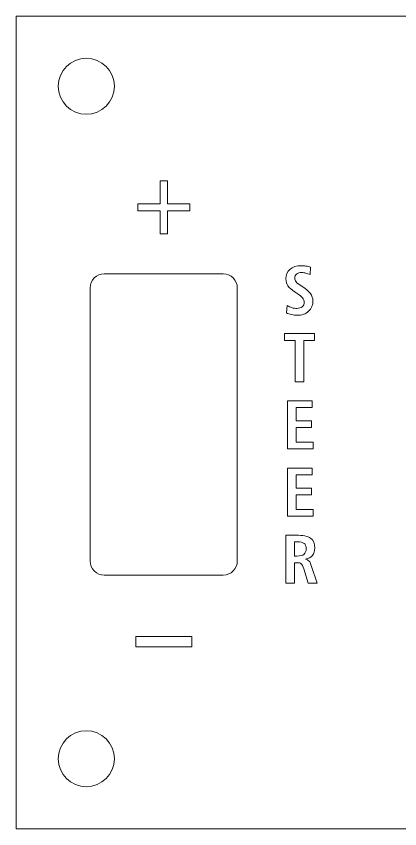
# Model space of a CAD drawing. Header units: millimetres. Extents: x -419 to 398, y -93 to 96.
# Drawn here: x -126 to -98.6, y 38.1 to 96.1 of the extents above; entities that cross this region are included whole.
import ezdxf

# ---------------------------------------------------------------- set-up
doc = ezdxf.new("R2010")
doc.units = ezdxf.units.MM
doc.header["$MEASUREMENT"] = 0
doc.layers.add('LED Strip', color=7, linetype='Continuous')

msp = doc.modelspace()

# ---------------------------------------------------------------- linework, layer by layer
at = {"layer": 'LED Strip', "color": 250, "lineweight": 9}
msp.add_lwpolyline([(-126, 38.101), (126, 38.101), (126, 96.101), (-126, 96.101), (-126, 38.101)], close=True, dxfattribs=at)
at = {"layer": 'LED Strip', "color": 240, "lineweight": 9}
msp.add_lwpolyline([(-117.4743, 51.0853), (-113.4743, 51.0853), (-113.4743, 51.8353), (-117.4743, 51.8353), (-117.4743, 51.0853)], close=True, dxfattribs=at)
at = {"layer": 'LED Strip', "color": 250, "lineweight": 9}
for centre in [(-121, 91.101), (-121, 43.101)]:
    msp.add_ellipse(centre, major_axis=(0, 2), ratio=1, dxfattribs=at)
at = {"layer": 'LED Strip', "color": 240, "lineweight": 9}
for points, knots in [([(-115.7378, 84.3525), (-115.7378, 84.3525), (-115.2108, 84.3525), (-115.2108, 84.3525), (-115.2108, 84.3525), (-115.2108, 84.3525), (-115.2108, 82.7206), (-115.2108, 82.7206), (-115.2108, 82.7206), (-115.2108, 82.7206), (-113.6169, 82.7206), (-113.6169, 82.7206), (-113.6169, 82.7206), (-113.6169, 82.7206), (-113.6169, 82.2062), (-113.6169, 82.2062), (-113.6169, 82.2062), (-113.6169, 82.2062), (-115.2108, 82.2062), (-115.2108, 82.2062), (-115.2108, 82.2062), (-115.2108, 82.2062), (-115.2108, 80.5679), (-115.2108, 80.5679), (-115.2108, 80.5679), (-115.2108, 80.5679), (-115.7378, 80.5679), (-115.7378, 80.5679), (-115.7378, 80.5679), (-115.7378, 80.5679), (-115.7378, 82.2062), (-115.7378, 82.2062), (-115.7378, 82.2062), (-115.7378, 82.2062), (-117.3317, 82.2062), (-117.3317, 82.2062), (-117.3317, 82.2062), (-117.3317, 82.2062), (-117.3317, 82.7206), (-117.3317, 82.7206), (-117.3317, 82.7206), (-117.3317, 82.7206), (-115.7378, 82.7206), (-115.7378, 82.7206), (-115.7378, 82.7206), (-115.7378, 82.7206), (-115.7378, 84.3525), (-115.7378, 84.3525)], [0, 0, 0, 0, 0.0769231, 0.0769231, 0.0769231, 0.0769231, 0.1538462, 0.1538462, 0.1538462, 0.1538462, 0.2307692, 0.2307692, 0.2307692, 0.2307692, 0.3076923, 0.3076923, 0.3076923, 0.3076923, 0.3846154, 0.3846154, 0.3846154, 0.3846154, 0.4615385, 0.4615385, 0.4615385, 0.4615385, 0.5384615, 0.5384615, 0.5384615, 0.5384615, 0.6153846, 0.6153846, 0.6153846, 0.6153846, 0.6923077, 0.6923077, 0.6923077, 0.6923077, 0.7692308, 0.7692308, 0.7692308, 0.7692308, 0.8461538, 0.8461538, 0.8461538, 0.8461538, 1, 1, 1, 1]), ([(-104.9957, 78.1841), (-104.9957, 78.1841), (-105.0245, 77.6614), (-105.0245, 77.6614), (-105.0245, 77.6614), (-105.1373, 77.7083), (-105.2435, 77.7437), (-105.3431, 77.7676), (-105.3431, 77.7676), (-105.4427, 77.7915), (-105.5357, 77.8038), (-105.6221, 77.8038), (-105.6221, 77.8038), (-105.7843, 77.8038), (-105.9094, 77.7692), (-105.9958, 77.7001), (-105.9958, 77.7001), (-106.0822, 77.631), (-106.1259, 77.5322), (-106.1259, 77.4038), (-106.1259, 77.4038), (-106.1259, 77.3091), (-106.0938, 77.2227), (-106.0304, 77.1453), (-106.0304, 77.1453), (-105.967, 77.0688), (-105.8238, 76.9601), (-105.6007, 76.8202), (-105.6007, 76.8202), (-105.6007, 76.8202), (-105.5505, 76.7889), (-105.5505, 76.7889), (-105.5505, 76.7889), (-105.0681, 76.4819), (-104.827, 76.1493), (-104.827, 75.7904), (-104.827, 75.7904), (-104.827, 75.4826), (-104.9299, 75.2323), (-105.1356, 75.0422), (-105.1356, 75.0422), (-105.3414, 74.8521), (-105.6106, 74.7566), (-105.9431, 74.7566), (-105.9431, 74.7566), (-106.0798, 74.7566), (-106.2156, 74.7714), (-106.3498, 74.8002), (-106.3498, 74.8002), (-106.4839, 74.829), (-106.6066, 74.8693), (-106.7193, 74.9204), (-106.7193, 74.9204), (-106.7193, 74.9204), (-106.6732, 75.448), (-106.6732, 75.448), (-106.6732, 75.448), (-106.5531, 75.3805), (-106.4345, 75.3303), (-106.3177, 75.2965), (-106.3177, 75.2965), (-106.2016, 75.2628), (-106.0864, 75.2455), (-105.9719, 75.2455), (-105.9719, 75.2455), (-105.8098, 75.2455), (-105.6814, 75.285), (-105.5867, 75.3649), (-105.5867, 75.3649), (-105.4921, 75.4447), (-105.4443, 75.5509), (-105.4443, 75.6842), (-105.4443, 75.6842), (-105.4443, 75.8933), (-105.6196, 76.1065), (-105.9695, 76.323), (-105.9695, 76.323), (-106.0205, 76.3551), (-106.0592, 76.3798), (-106.0847, 76.3954), (-106.0847, 76.3954), (-106.344, 76.5592), (-106.521, 76.7107), (-106.6156, 76.8498), (-106.6156, 76.8498), (-106.7103, 76.9889), (-106.758, 77.1544), (-106.758, 77.3453), (-106.758, 77.3453), (-106.758, 77.6351), (-106.6601, 77.8647), (-106.4642, 78.0359), (-106.4642, 78.0359), (-106.2683, 78.2071), (-106.0016, 78.2928), (-105.6657, 78.2928), (-105.6657, 78.2928), (-105.5554, 78.2928), (-105.4427, 78.2837), (-105.3299, 78.2648), (-105.3299, 78.2648), (-105.2163, 78.2467), (-105.1052, 78.2195), (-104.9957, 78.1841)], [0, 0, 0, 0, 0.037037, 0.037037, 0.037037, 0.037037, 0.0740741, 0.0740741, 0.0740741, 0.0740741, 0.1111111, 0.1111111, 0.1111111, 0.1111111, 0.1481481, 0.1481481, 0.1481481, 0.1481481, 0.1851852, 0.1851852, 0.1851852, 0.1851852, 0.2222222, 0.2222222, 0.2222222, 0.2222222, 0.2592593, 0.2592593, 0.2592593, 0.2592593, 0.2962963, 0.2962963, 0.2962963, 0.2962963, 0.3333333, 0.3333333, 0.3333333, 0.3333333, 0.3703704, 0.3703704, 0.3703704, 0.3703704, 0.4074074, 0.4074074, 0.4074074, 0.4074074, 0.4444444, 0.4444444, 0.4444444, 0.4444444, 0.4814815, 0.4814815, 0.4814815, 0.4814815, 0.5185185, 0.5185185, 0.5185185, 0.5185185, 0.5555556, 0.5555556, 0.5555556, 0.5555556, 0.5925926, 0.5925926, 0.5925926, 0.5925926, 0.6296296, 0.6296296, 0.6296296, 0.6296296, 0.6666667, 0.6666667, 0.6666667, 0.6666667, 0.7037037, 0.7037037, 0.7037037, 0.7037037, 0.7407407, 0.7407407, 0.7407407, 0.7407407, 0.7777778, 0.7777778, 0.7777778, 0.7777778, 0.8148148, 0.8148148, 0.8148148, 0.8148148, 0.8518519, 0.8518519, 0.8518519, 0.8518519, 0.8888889, 0.8888889, 0.8888889, 0.8888889, 0.9259259, 0.9259259, 0.9259259, 0.9259259, 1, 1, 1, 1]), ([(-106.8671, 73.4426), (-106.8671, 73.4426), (-104.7187, 73.4426), (-104.7187, 73.4426), (-104.7187, 73.4426), (-104.7187, 73.4426), (-104.7187, 72.9487), (-104.7187, 72.9487), (-104.7187, 72.9487), (-104.7187, 72.9487), (-105.4842, 72.9487), (-105.4842, 72.9487), (-105.4842, 72.9487), (-105.4842, 72.9487), (-105.4842, 70.0151), (-105.4842, 70.0151), (-105.4842, 70.0151), (-105.4842, 70.0151), (-106.1065, 70.0151), (-106.1065, 70.0151), (-106.1065, 70.0151), (-106.1065, 70.0151), (-106.1065, 72.9487), (-106.1065, 72.9487), (-106.1065, 72.9487), (-106.1065, 72.9487), (-106.8671, 72.9487), (-106.8671, 72.9487), (-106.8671, 72.9487), (-106.8671, 72.9487), (-106.8671, 73.4426), (-106.8671, 73.4426)], [0, 0, 0, 0, 0.1111111, 0.1111111, 0.1111111, 0.1111111, 0.2222222, 0.2222222, 0.2222222, 0.2222222, 0.3333333, 0.3333333, 0.3333333, 0.3333333, 0.4444444, 0.4444444, 0.4444444, 0.4444444, 0.5555556, 0.5555556, 0.5555556, 0.5555556, 0.6666667, 0.6666667, 0.6666667, 0.6666667, 0.7777778, 0.7777778, 0.7777778, 0.7777778, 1, 1, 1, 1]), ([(-106.6399, 68.6468), (-106.6399, 68.6468), (-104.8718, 68.6468), (-104.8718, 68.6468), (-104.8718, 68.6468), (-104.8718, 68.6468), (-104.8718, 68.1727), (-104.8718, 68.1727), (-104.8718, 68.1727), (-104.8718, 68.1727), (-106.0226, 68.1727), (-106.0226, 68.1727), (-106.0226, 68.1727), (-106.0226, 68.1727), (-106.0226, 67.2146), (-106.0226, 67.2146), (-106.0226, 67.2146), (-106.0226, 67.2146), (-104.936, 67.2146), (-104.936, 67.2146), (-104.936, 67.2146), (-104.936, 67.2146), (-104.936, 66.7405), (-104.936, 66.7405), (-104.936, 66.7405), (-104.936, 66.7405), (-106.0226, 66.7405), (-106.0226, 66.7405), (-106.0226, 66.7405), (-106.0226, 66.7405), (-106.0226, 65.6934), (-106.0226, 65.6934), (-106.0226, 65.6934), (-106.0226, 65.6934), (-104.8175, 65.6934), (-104.8175, 65.6934), (-104.8175, 65.6934), (-104.8175, 65.6934), (-104.8175, 65.2193), (-104.8175, 65.2193), (-104.8175, 65.2193), (-104.8175, 65.2193), (-106.6399, 65.2193), (-106.6399, 65.2193), (-106.6399, 65.2193), (-106.6399, 65.2193), (-106.6399, 68.6468), (-106.6399, 68.6468)], [0, 0, 0, 0, 0.0769231, 0.0769231, 0.0769231, 0.0769231, 0.1538462, 0.1538462, 0.1538462, 0.1538462, 0.2307692, 0.2307692, 0.2307692, 0.2307692, 0.3076923, 0.3076923, 0.3076923, 0.3076923, 0.3846154, 0.3846154, 0.3846154, 0.3846154, 0.4615385, 0.4615385, 0.4615385, 0.4615385, 0.5384615, 0.5384615, 0.5384615, 0.5384615, 0.6153846, 0.6153846, 0.6153846, 0.6153846, 0.6923077, 0.6923077, 0.6923077, 0.6923077, 0.7692308, 0.7692308, 0.7692308, 0.7692308, 0.8461538, 0.8461538, 0.8461538, 0.8461538, 1, 1, 1, 1]), ([(-106.6399, 63.851), (-106.6399, 63.851), (-104.8718, 63.851), (-104.8718, 63.851), (-104.8718, 63.851), (-104.8718, 63.851), (-104.8718, 63.3769), (-104.8718, 63.3769), (-104.8718, 63.3769), (-104.8718, 63.3769), (-106.0226, 63.3769), (-106.0226, 63.3769), (-106.0226, 63.3769), (-106.0226, 63.3769), (-106.0226, 62.4188), (-106.0226, 62.4188), (-106.0226, 62.4188), (-106.0226, 62.4188), (-104.936, 62.4188), (-104.936, 62.4188), (-104.936, 62.4188), (-104.936, 62.4188), (-104.936, 61.9447), (-104.936, 61.9447), (-104.936, 61.9447), (-104.936, 61.9447), (-106.0226, 61.9447), (-106.0226, 61.9447), (-106.0226, 61.9447), (-106.0226, 61.9447), (-106.0226, 60.8976), (-106.0226, 60.8976), (-106.0226, 60.8976), (-106.0226, 60.8976), (-104.8175, 60.8976), (-104.8175, 60.8976), (-104.8175, 60.8976), (-104.8175, 60.8976), (-104.8175, 60.4235), (-104.8175, 60.4235), (-104.8175, 60.4235), (-104.8175, 60.4235), (-106.6399, 60.4235), (-106.6399, 60.4235), (-106.6399, 60.4235), (-106.6399, 60.4235), (-106.6399, 63.851), (-106.6399, 63.851)], [0, 0, 0, 0, 0.0769231, 0.0769231, 0.0769231, 0.0769231, 0.1538462, 0.1538462, 0.1538462, 0.1538462, 0.2307692, 0.2307692, 0.2307692, 0.2307692, 0.3076923, 0.3076923, 0.3076923, 0.3076923, 0.3846154, 0.3846154, 0.3846154, 0.3846154, 0.4615385, 0.4615385, 0.4615385, 0.4615385, 0.5384615, 0.5384615, 0.5384615, 0.5384615, 0.6153846, 0.6153846, 0.6153846, 0.6153846, 0.6923077, 0.6923077, 0.6923077, 0.6923077, 0.7692308, 0.7692308, 0.7692308, 0.7692308, 0.8461538, 0.8461538, 0.8461538, 0.8461538, 1, 1, 1, 1]), ([(-106.751, 59.0552), (-106.751, 59.0552), (-106.0497, 59.0552), (-106.0497, 59.0552), (-106.0497, 59.0552), (-105.5435, 59.0552), (-105.192, 58.9853), (-104.9961, 58.8453), (-104.9961, 58.8453), (-104.7994, 58.7054), (-104.7014, 58.4708), (-104.7014, 58.1407), (-104.7014, 58.1407), (-104.7014, 57.9267), (-104.7574, 57.7514), (-104.8693, 57.6147), (-104.8693, 57.6147), (-104.9813, 57.4781), (-105.1467, 57.3859), (-105.364, 57.3373), (-105.364, 57.3373), (-105.2562, 57.3184), (-105.1706, 57.2748), (-105.1081, 57.2065), (-105.1081, 57.2065), (-105.0447, 57.1381), (-104.9821, 57.0089), (-104.9196, 56.8196), (-104.9196, 56.8196), (-104.9196, 56.8196), (-104.5179, 55.6277), (-104.5179, 55.6277), (-104.5179, 55.6277), (-104.5179, 55.6277), (-105.1665, 55.6277), (-105.1665, 55.6277), (-105.1665, 55.6277), (-105.1665, 55.6277), (-105.4826, 56.6558), (-105.4826, 56.6558), (-105.4826, 56.6558), (-105.5386, 56.8385), (-105.5978, 56.9579), (-105.6612, 57.0122), (-105.6612, 57.0122), (-105.7246, 57.0674), (-105.8225, 57.0945), (-105.9559, 57.0945), (-105.9559, 57.0945), (-105.9559, 57.0945), (-106.1436, 57.0945), (-106.1436, 57.0945), (-106.1436, 57.0945), (-106.1436, 57.0945), (-106.1436, 55.6277), (-106.1436, 55.6277), (-106.1436, 55.6277), (-106.1436, 55.6277), (-106.751, 55.6277), (-106.751, 55.6277), (-106.751, 55.6277), (-106.751, 55.6277), (-106.751, 59.0552), (-106.751, 59.0552)], [0, 0, 0, 0, 0.0588235, 0.0588235, 0.0588235, 0.0588235, 0.1176471, 0.1176471, 0.1176471, 0.1176471, 0.1764706, 0.1764706, 0.1764706, 0.1764706, 0.2352941, 0.2352941, 0.2352941, 0.2352941, 0.2941176, 0.2941176, 0.2941176, 0.2941176, 0.3529412, 0.3529412, 0.3529412, 0.3529412, 0.4117647, 0.4117647, 0.4117647, 0.4117647, 0.4705882, 0.4705882, 0.4705882, 0.4705882, 0.5294118, 0.5294118, 0.5294118, 0.5294118, 0.5882353, 0.5882353, 0.5882353, 0.5882353, 0.6470588, 0.6470588, 0.6470588, 0.6470588, 0.7058824, 0.7058824, 0.7058824, 0.7058824, 0.7647059, 0.7647059, 0.7647059, 0.7647059, 0.8235294, 0.8235294, 0.8235294, 0.8235294, 0.8823529, 0.8823529, 0.8823529, 0.8823529, 1, 1, 1, 1]), ([(-106.1436, 58.5811), (-106.1436, 58.5811), (-106.1436, 57.5686), (-106.1436, 57.5686), (-106.1436, 57.5686), (-106.1436, 57.5686), (-105.9707, 57.5686), (-105.9707, 57.5686), (-105.9707, 57.5686), (-105.7271, 57.5686), (-105.5567, 57.6098), (-105.4595, 57.6913), (-105.4595, 57.6913), (-105.3624, 57.7736), (-105.3138, 57.9135), (-105.3138, 58.1111), (-105.3138, 58.1111), (-105.3138, 58.2815), (-105.3608, 58.4025), (-105.4546, 58.4741), (-105.4546, 58.4741), (-105.5484, 58.5457), (-105.7155, 58.5811), (-105.9559, 58.5811), (-105.9559, 58.5811), (-105.9559, 58.5811), (-106.1436, 58.5811), (-106.1436, 58.5811)], [0, 0, 0, 0, 0.125, 0.125, 0.125, 0.125, 0.25, 0.25, 0.25, 0.25, 0.375, 0.375, 0.375, 0.375, 0.5, 0.5, 0.5, 0.5, 0.625, 0.625, 0.625, 0.625, 0.75, 0.75, 0.75, 0.75, 1, 1, 1, 1])]:
    msp.add_open_spline(points, degree=3, knots=knots, dxfattribs=at)
at = {"layer": 'LED Strip', "color": 250, "lineweight": 9}
msp.add_open_spline([(-111.2244, 56.2103), (-111.2244, 56.2103), (-119.7242, 56.2103), (-119.7242, 56.2103), (-119.7242, 56.2103), (-119.9892, 56.2102), (-120.2435, 56.3153), (-120.431, 56.5026), (-120.431, 56.5026), (-120.6186, 56.6899), (-120.724, 56.9453), (-120.7242, 57.2103), (-120.7242, 57.2103), (-120.7242, 57.2103), (-120.7242, 76.7101), (-120.7242, 76.7101), (-120.7242, 76.7101), (-120.7243, 76.9752), (-120.6192, 77.2294), (-120.4319, 77.417), (-120.4319, 77.417), (-120.2446, 77.6045), (-119.9892, 77.71), (-119.7242, 77.7101), (-119.7242, 77.7101), (-119.7242, 77.7101), (-111.2244, 77.7101), (-111.2244, 77.7101), (-111.2244, 77.7101), (-110.9593, 77.7103), (-110.7051, 77.6052), (-110.5175, 77.4179), (-110.5175, 77.4179), (-110.33, 77.2306), (-110.2245, 76.9752), (-110.2244, 76.7101), (-110.2244, 76.7101), (-110.2244, 76.7101), (-110.2244, 57.2103), (-110.2244, 57.2103), (-110.2244, 57.2103), (-110.2242, 56.9453), (-110.3293, 56.691), (-110.5166, 56.5035), (-110.5166, 56.5035), (-110.7039, 56.316), (-110.9593, 56.2105), (-111.2244, 56.2103)], degree=3, knots=[0, 0, 0, 0, 0.0769231, 0.0769231, 0.0769231, 0.0769231, 0.1538462, 0.1538462, 0.1538462, 0.1538462, 0.2307692, 0.2307692, 0.2307692, 0.2307692, 0.3076923, 0.3076923, 0.3076923, 0.3076923, 0.3846154, 0.3846154, 0.3846154, 0.3846154, 0.4615385, 0.4615385, 0.4615385, 0.4615385, 0.5384615, 0.5384615, 0.5384615, 0.5384615, 0.6153846, 0.6153846, 0.6153846, 0.6153846, 0.6923077, 0.6923077, 0.6923077, 0.6923077, 0.7692308, 0.7692308, 0.7692308, 0.7692308, 0.8461538, 0.8461538, 0.8461538, 0.8461538, 1, 1, 1, 1], dxfattribs=at)

doc.saveas('drawing.dxf')
